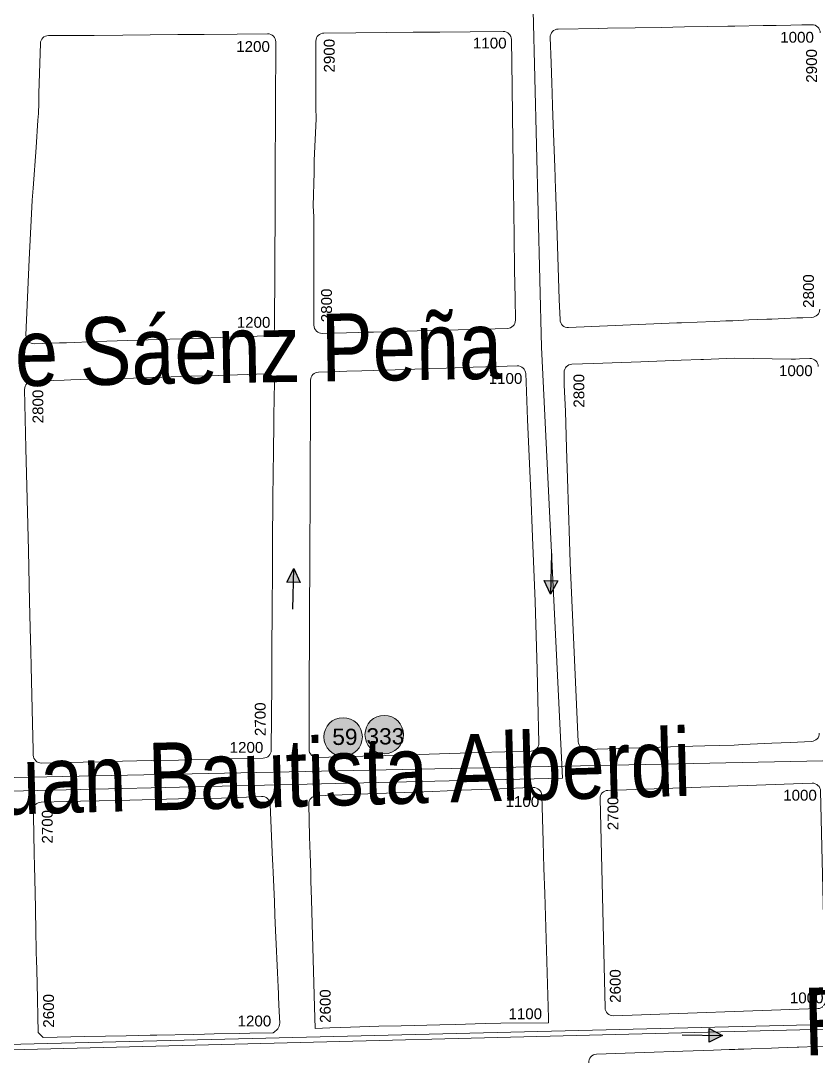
# Model space of a CAD drawing. Header units: millimetres. Extents: x 11558 to 23675, y 49449 to 61482.
# Drawn here: x 20030.9 to 20324.8, y 56637.5 to 57020 of the extents above; entities that cross this region are included whole.
import ezdxf

# ---------------------------------------------------------------- set-up
doc = ezdxf.new("R2010")
doc.units = ezdxf.units.MM
for name, color, linetype in [('0. plano base - nombres calles', 22, 'Continuous'), ('0. Plano Base - PLANO', 254, 'Continuous'), ('0. Plano base - sentido calles', 253, 'Continuous'), ('7. puesta en valor CC la lucila', 212, 'Continuous'), ('numeración', 7, 'Continuous')]:
    doc.layers.add(name, color=color, linetype=linetype)
for name, color, linetype, true_color in [('Linea 59 Por la Lucila IDA', 7, 'Continuous', 0x007038), ('Linea 59 Por la Lucila VUELTA', 7, 'Continuous', 0xffc20a), ('Linea 707 - ex333', 7, 'Continuous', 0xad002b), ('Linea 707 - ex333 -', 7, 'Continuous', 0x616161)]:
    doc.layers.add(name, color=color, linetype=linetype, true_color=true_color)
doc.layers.get('7. puesta en valor CC la lucila').off()
doc.styles.get("Standard").update_dxf_attribs({"font": 'arial.ttf'})

# ---------------------------------------------------------------- blocks, each defined once
blk = doc.blocks.new('MANZANAS')
at = {"layer": '0. Plano Base - PLANO', "color": 0, "linetype": 'Continuous', "lineweight": 5}
for points in [[(5638956.22, 6181024.75, -0.401505), (5638955.05, 6181020.77), (5638952.11, 6181019.09), (5638950.16, 6181017.97), (5638946.26, 6181015.73), (5638942.24, 6181013.42), (5638940.54, 6181012.45), (5638934.85, 6181009.18), (5638929.64, 6181006.19), (5638927.42, 6181004.92), (5638923.68, 6181002.77), (5638918.28, 6180999.67), (5638913.24, 6180996.78), (5638911.98, 6180996.06), (5638911.75, 6180995.93), (5638894.47, 6180986.01), (5638891.94, 6180984.55), (5638876.98, 6180975.97, -0.416313), (5638872.88, 6180977.1), (5638869.18, 6180983.65), (5638857.5, 6181004.34), (5638848.77, 6181019.8), (5638847.49, 6181022.08), (5638846.96, 6181023.02), (5638845.19, 6181026.15), (5638837.45, 6181039.87), (5638834.03, 6181045.92), (5638831.71, 6181050.03), (5638829.93, 6181053.2), (5638826.22, 6181059.77), (5638821.61, 6181067.93, -0.419285), (5638822.8, 6181072.04), (5638835.87, 6181079.12), (5638838.78, 6181080.7), (5638847.83, 6181085.6), (5638856.27, 6181090.18), (5638863.87, 6181094.29), (5638871.28, 6181098.31), (5638877.85, 6181101.87), (5638880.17, 6181103.13), (5638889.33, 6181108.09), (5638893.61, 6181110.41), (5638898.34, 6181112.97), (5638901.9, 6181114.9), (5638905.21, 6181116.69, -0.419834), (5638909.31, 6181115.43)], [(5639028.3, 6180885.72, -0.404096), (5639027.16, 6180881.71), (5639020.39, 6180877.78), (5639014.43, 6180874.32), (5639012.23, 6180873.04), (5639005.19, 6180868.96), (5639002.4, 6180867.34), (5638992.95, 6180862.07), (5638985.16, 6180857.72), (5638954.81, 6180840.78, -0.40989), (5638950.75, 6180841.9), (5638917.64, 6180899.21), (5638913.64, 6180906.14), (5638902.37, 6180926.37), (5638896.93, 6180936.13), (5638890.24, 6180948.02), (5638887.84, 6180952.21), (5638885.45, 6180956.36), (5638883.2, 6180960.52, -0.408602), (5638884.36, 6180964.56), (5638891.17, 6180968.41), (5638906.49, 6180977.09), (5638919.51, 6180984.46), (5638925.85, 6180988.06), (5638926.43, 6180988.38), (5638926.59, 6180988.47), (5638926.71, 6180988.54), (5638936.53, 6180994.1), (5638955.4, 6181003.56), (5638956.76, 6181004.25), (5638958.07, 6181005.01), (5638961.37, 6181006.92, -0.424343), (5638965.52, 6181005.75)], [(5639008.84, 6180738.38, -0.423455), (5639009.93, 6180742.55), (5639025.43, 6180751.29), (5639037.69, 6180758.21), (5639047.64, 6180763.83), (5639050.01, 6180765.17), (5639052.62, 6180766.64), (5639054.45, 6180767.68), (5639055.53, 6180768.29), (5639056.59, 6180768.89), (5639057.31, 6180769.29), (5639059.76, 6180770.67), (5639066.27, 6180774.35), (5639068.51, 6180775.61), (5639074.54, 6180779.02), (5639075.09, 6180779.33), (5639080.49, 6180782.38), (5639082.87, 6180783.73)]]:
    blk.add_lwpolyline(points, format="xyb", dxfattribs=at)
for points in [[(5638793.18, 6180933.37), (5638778.59, 6180961.37), (5638774.66, 6180968.9), (5638772.64, 6180972.38), (5638772.62, 6180972.43), (5638767.23, 6180983.44), (5638767.22, 6180983.47), (5638765.79, 6180986.28), (5638765.22, 6180987.38), (5638758.72, 6181001.35), (5638756.74, 6181005.14), (5638753.71, 6181010.96), (5638745.43, 6181026.85, -0.412071), (5638746.69, 6181030.88), (5638757.06, 6181036.38), (5638767.15, 6181041.74), (5638775.79, 6181046.32), (5638784.49, 6181050.93), (5638794.42, 6181056.2), (5638805.19, 6181061.91, -0.412582), (5638809.24, 6181060.68), (5638817.5, 6181045.31), (5638822.62, 6181035.79), (5638831.37, 6181019.5), (5638832.11, 6181018.12), (5638835.39, 6181012.01), (5638843.59, 6180996.77), (5638849.52, 6180985.73), (5638854.45, 6180976.56), (5638858.34, 6180969.32, -0.410545), (5638857.15, 6180965.28), (5638837.27, 6180954.27), (5638827.92, 6180949.09), (5638818.26, 6180943.74), (5638813.83, 6180941.29), (5638812.17, 6180940.37), (5638809.04, 6180938.64), (5638797.29, 6180932.13, -0.421659)], [(5638656.82, 6180983.1), (5638671.75, 6180990.97), (5638681.08, 6180995.89), (5638690.04, 6181000.66), (5638699.07, 6181005.47), (5638707.64, 6181010.03), (5638718.41, 6181015.76), (5638728.32, 6181021.03, -0.418407), (5638732.39, 6181019.75), (5638743.41, 6180998.33), (5638744.87, 6180995.47), (5638747.85, 6180989.68), (5638750.81, 6180983.92), (5638752.57, 6180980.49), (5638754.59, 6180976.58), (5638757.2, 6180971.49), (5638758.43, 6180969.1), (5638759.95, 6180966.14), (5638770.6, 6180945.42), (5638780.67, 6180925.84, -0.40298), (5638779.47, 6180921.85), (5638755.52, 6180908.35), (5638744.76, 6180902.29), (5638734.55, 6180896.53), (5638724.75, 6180891.01), (5638715.04, 6180885.54), (5638712.76, 6180884.25), (5638704.68, 6180879.7, -0.437337), (5638700.49, 6180881.05), (5638688.67, 6180906.48), (5638681.54, 6180921.82), (5638679.55, 6180926.43), (5638677.78, 6180930.52), (5638671.81, 6180944.29), (5638667.78, 6180953.61), (5638666.79, 6180955.88), (5638665.12, 6180959.34), (5638663.53, 6180962.62), (5638663.51, 6180962.66), (5638655.52, 6180979.14, -0.40435)], [(5638802.65, 6180918.77), (5638809.33, 6180922.52), (5638811.81, 6180923.91), (5638816.64, 6180926.62), (5638823.88, 6180930.68), (5638827.39, 6180932.65), (5638833.74, 6180936.2), (5638836.8, 6180937.92), (5638838.4, 6180938.82), (5638843.76, 6180941.82), (5638852.5, 6180946.72), (5638860.71, 6180951.33), (5638863.45, 6180952.86), (5638866.74, 6180954.71, -0.41123), (5638870.81, 6180953.58), (5638872.39, 6180950.84), (5638879.26, 6180938.86), (5638892.81, 6180915.27), (5638900.92, 6180901.14), (5638912.77, 6180880.51), (5638924.97, 6180858.46), (5638930.28, 6180848.86), (5638938.03, 6180834.86, -0.413152), (5638936.86, 6180830.79), (5638919.87, 6180821.3), (5638913.99, 6180818.02), (5638904.02, 6180812.46), (5638900.8, 6180810.66), (5638867.9, 6180792.3, -0.424177), (5638863.77, 6180793.55), (5638852.5, 6180815.45), (5638851.04, 6180818.28), (5638846.48, 6180827.15), (5638842.5, 6180834.89), (5638838.73, 6180842.21), (5638834.08, 6180851.25), (5638828.84, 6180861.44), (5638822.52, 6180873.74), (5638813.14, 6180892.02), (5638810.2, 6180897.75), (5638809.06, 6180899.96), (5638807.05, 6180903.87), (5638803.28, 6180911.23), (5638801.45, 6180914.79, -0.403465)], [(5638710.41, 6180867.14), (5638720.61, 6180872.84), (5638722.81, 6180874.07), (5638725.93, 6180875.81), (5638734.53, 6180880.62), (5638742.96, 6180885.33), (5638752.11, 6180890.44), (5638761.12, 6180895.48), (5638767.45, 6180899.01), (5638770.42, 6180900.68), (5638785.78, 6180909.26, -0.427193), (5638789.92, 6180907.98), (5638795.42, 6180897.03), (5638796.95, 6180894), (5638801.3, 6180885.33), (5638809.04, 6180869.92), (5638816.9, 6180854.51), (5638821.2, 6180846.12), (5638827.83, 6180833.19), (5638834.81, 6180819.54), (5638835.21, 6180818.76), (5638835.75, 6180817.69), (5638836.2, 6180816.83), (5638837.07, 6180815.12), (5638837.56, 6180814.16), (5638838.26, 6180812.79), (5638838.7, 6180811.93), (5638839.23, 6180810.89), (5638839.63, 6180810.12), (5638840.25, 6180808.9), (5638851.53, 6180786.84, -0.406013), (5638850.3, 6180782.85), (5638839.55, 6180776.96), (5638834.66, 6180774.28), (5638832.98, 6180773.36), (5638826.02, 6180769.55), (5638822.85, 6180767.82), (5638813.97, 6180762.96), (5638804.7, 6180757.88), (5638802.78, 6180756.83), (5638786.48, 6180747.9), (5638778.41, 6180743.49, -0.413676), (5638774.34, 6180744.68), (5638773.43, 6180746.34), (5638768.74, 6180754.88), (5638758.6, 6180773.32), (5638755.84, 6180778.33), (5638751.69, 6180785.87), (5638747, 6180794.42), (5638737.94, 6180810.88), (5638728.79, 6180827.53), (5638719.68, 6180844.1), (5638709.25, 6180863.08, -0.412205)], [(5638968.72, 6180830.97), (5639034.46, 6180868.1, -0.417381), (5639038.57, 6180866.93), (5639075.83, 6180799.24, -0.411053), (5639074.68, 6180795.18), (5639008.94, 6180758.05, -0.417381), (5639004.83, 6180759.22), (5638967.56, 6180826.91, -0.411053)], [(5638874.14, 6180779.58), (5638890.66, 6180788.97), (5638905.48, 6180797.41), (5638908.6, 6180799.18), (5638911.52, 6180800.84), (5638920.78, 6180806.11), (5638930.5, 6180811.65), (5638935.57, 6180814.53), (5638940.45, 6180817.3), (5638943.79, 6180819.2, -0.416446), (5638947.9, 6180818.06), (5638956.21, 6180803.18), (5638961.01, 6180794.58), (5638965.58, 6180786.4), (5638988.02, 6180746.24), (5638988.89, 6180744.67), (5638973.32, 6180736.45), (5638968.27, 6180733.63), (5638958.7, 6180728.31), (5638953.63, 6180725.48), (5638941.04, 6180718.59), (5638933.79, 6180714.63), (5638924.65, 6180709.47), (5638918.01, 6180705.72), (5638913.31, 6180703.07), (5638909.45, 6180710.02), (5638890.23, 6180744.65), (5638886.8, 6180750.79), (5638885.37, 6180753.36), (5638883.61, 6180756.51), (5638883.56, 6180756.61), (5638881.97, 6180759.45), (5638880.51, 6180762.07), (5638878.82, 6180765.09), (5638873, 6180775.51, -0.411854)], [(5638860.38, 6180768.95), (5638869.3, 6180753.42), (5638870.55, 6180751.26), (5638871.64, 6180749.37), (5638872.97, 6180747.05), (5638878.36, 6180737.7), (5638880.83, 6180733.42), (5638883.67, 6180728.5), (5638886.19, 6180724.13), (5638890.18, 6180717.21), (5638891.46, 6180714.99), (5638894.16, 6180710.31), (5638894.28, 6180710.1), (5638894.39, 6180709.9), (5638895.08, 6180708.71), (5638896, 6180707.12), (5638898.64, 6180702.54), (5638900.78, 6180698.82), (5638900.99, 6180698.29), (5638901.12, 6180697.75), (5638901.16, 6180696.62), (5638901.06, 6180696.07), (5638900.64, 6180695.02), (5638900.33, 6180694.57), (5638892.73, 6180690.42), (5638889.51, 6180688.66), (5638881.13, 6180684.08), (5638878, 6180682.37), (5638874.37, 6180680.39), (5638862.52, 6180673.91), (5638860.38, 6180672.74), (5638852.6, 6180668.49), (5638839.17, 6180661.16), (5638825.66, 6180653.77), (5638823.2, 6180654.6), (5638814.47, 6180670.53), (5638812.26, 6180674.57), (5638811.32, 6180676.29), (5638811.17, 6180676.57), (5638805.47, 6180686.97), (5638801.15, 6180694.86), (5638795.86, 6180704.52), (5638793.82, 6180708.25), (5638791.35, 6180712.77), (5638784.82, 6180724.68), (5638783.8, 6180726.55, -0.41388), (5638784.99, 6180730.62), (5638793.24, 6180735.15), (5638797.68, 6180737.59), (5638809.84, 6180744.26), (5638829.43, 6180755.02), (5638843.39, 6180762.68), (5638846.39, 6180764.33), (5638848.98, 6180765.75), (5638856.26, 6180770.04, -0.417747)]]:
    blk.add_lwpolyline(points, format="xyb", close=True, dxfattribs=at)
blk = doc.blocks.new('59')
at = {"layer": 'Linea 59 Por la Lucila VUELTA', "lineweight": 211, "true_color": 0xededed}
h = blk.add_hatch(color=7, dxfattribs=at)
h.dxf.hatch_style = 1
edge = h.paths.add_edge_path()
edge.add_arc((0, 0), 7.11, 0, 360)
at = {"layer": 'Linea 59 Por la Lucila VUELTA', "lineweight": 9}
blk.add_circle((0, 0), 7.11, dxfattribs=at)
at = {"layer": 'Linea 59 Por la Lucila VUELTA', "lineweight": 15, "insert": (-3.99, 3.04), "char_height": 6, "attachment_point": 1}
blk.add_mtext_dynamic_manual_height_columns('59', width=16.4579, gutter_width=12.5, heights=[0], dxfattribs=at)
blk = doc.blocks.new('707 ida')
at = {"layer": 'Linea 707 - ex333', "lineweight": 211, "true_color": 0xededed}
h = blk.add_hatch(color=7, dxfattribs=at)
h.dxf.hatch_style = 1
edge = h.paths.add_edge_path()
edge.add_arc((-10.26, 6.45), 7.11, 0, 360)
at = {"layer": 'Linea 707 - ex333', "lineweight": 9}
blk.add_circle((-10.26, 6.45), 7.11, dxfattribs=at)
at = {"layer": 'Linea 707 - ex333', "lineweight": 211, "insert": (-16.82, 8.81), "char_height": 6, "attachment_point": 1}
blk.add_mtext_dynamic_manual_height_columns('333', width=27.2677, gutter_width=12.5, heights=[0], dxfattribs=at)

msp = doc.modelspace()

# ---------------------------------------------------------------- hatches: boundary and pattern name
at = {"layer": '0. Plano base - sentido calles', "linetype": 'Continuous', "lineweight": 25, "ltscale": 2, "true_color": 0x1a1a1a}
h = msp.add_hatch(color=250, dxfattribs=at)
h.dxf.hatch_style = 1
h.paths.add_polyline_path([(20131.8, 56817.61), (20129.18, 56812.67), (20131.68, 56812.61)])
h.paths.add_polyline_path([(20131.8, 56817.61), (20131.68, 56812.61), (20134.18, 56812.55)])
h = msp.add_hatch(color=250, dxfattribs=at)
h.dxf.hatch_style = 1
h.paths.add_polyline_path([(20226.67, 56808.16), (20229.29, 56813.09), (20226.79, 56813.16)])
h.paths.add_polyline_path([(20226.67, 56808.16), (20226.79, 56813.16), (20224.29, 56813.22)])
h = msp.add_hatch(color=250, dxfattribs=at)
h.dxf.hatch_style = 1
h.paths.add_polyline_path([(20290.2, 56645.18), (20285.23, 56647.74), (20285.2, 56645.24)])
h.paths.add_polyline_path([(20290.2, 56645.18), (20285.2, 56645.24), (20285.17, 56642.74)])

# ---------------------------------------------------------------- linework, layer by layer
at = {"layer": '0. Plano base - sentido calles', "color": 250, "linetype": 'Continuous', "lineweight": 25, "ltscale": 2, "true_color": 0x1a1a1a}
for points in [[(20227.04, 56823.15), (20226.67, 56808.16), (20224.29, 56813.22), (20229.29, 56813.09), (20226.67, 56808.16)], [(20131.43, 56802.61), (20131.8, 56817.61), (20134.18, 56812.55), (20129.18, 56812.67), (20131.8, 56817.61)], [(20275.2, 56645.37), (20290.2, 56645.18), (20285.17, 56642.74), (20285.23, 56647.74), (20290.2, 56645.18)]]:
    msp.add_lwpolyline(points, dxfattribs=at)
at = {"layer": 'Linea 59 Por la Lucila IDA', "lineweight": 15}
msp.add_lwpolyline([(19776.52, 56030.53), (19780.19, 56099.87), (19796.56, 56250.46), (19815.07, 56407.3), (19815.57, 56423.13), (19820.49, 56516.08), (19820.68, 56531.7), (19823.62, 56627.85), (19824.6, 56636.96), (20332.6, 56649.31)], dxfattribs=at)
at = {"layer": 'Linea 59 Por la Lucila VUELTA', "lineweight": 15}
msp.add_lwpolyline([(17930.16, 57866.01), (19929.8, 57886.58), (19967.91, 58274.68), (20597.23, 58279.1), (20603.53, 58147.8), (20609.43, 57896.34), (20618.63, 57524.19), (20630.86, 57029.05), (20220.16, 57023.82), (20223.32, 56899.38), (20231.01, 56740.17), (19811.8, 56730.35)], dxfattribs=at)
at = {"layer": 'Linea 707 - ex333', "lineweight": 15}
msp.add_lwpolyline([(20768.2, 56458.06), (20544.4, 56451.06), (20537.99, 56656.66), (20335.37, 56650.07), (20336.38, 56746.84), (19806.95, 56735.94), (19806.79, 56730.33), (19805.14, 56673.31), (19798.92, 56520.24), (19790.34, 56420.96), (19746.53, 56093.63), (19023.06, 56065.25), (17603.5, 56004.23), (17584.54, 56331.61), (17574.29, 56500.95), (17549.93, 56664.61), (17480.73, 56999.38), (17364.89, 56998.04), (17439.93, 56623.18), (16698.16, 56586.31), (16737.02, 56278.82), (15906.22, 56238.18)], dxfattribs=at)
at = {"layer": 'Linea 707 - ex333 -', "lineweight": 15}
msp.add_lwpolyline([(16284.29, 56100.61), (16770.05, 56119.2), (16760.03, 56280.13), (16997.87, 56292.34), (17450.19, 56314.17), (17463.24, 56326.71), (17579.43, 56333.65), (17590.18, 56323.96), (18660.8, 56389.35), (19818.33, 56415.39), (19818.57, 56423.01), (19823.49, 56515.98), (19823.68, 56531.64), (19826.62, 56627.64), (19827.39, 56634.83), (20644.2, 56655.52), (20646.56, 56583.71), (20756.8, 56585.61), (20728.72, 56449.14), (20749.52, 56449.55)], dxfattribs=at)

# ---------------------------------------------------------------- block references
at = {"layer": '0. Plano Base - PLANO', "color": 28, "lineweight": 5, "true_color": 0x0d0d0d, "rotation": 332.5463477508169}
msp.add_blockref('MANZANAS', (-7833237.48, -2828296.13), dxfattribs=at)
at = {"layer": '7. puesta en valor CC la lucila', "color": 250, "lineweight": 30, "rotation": 332.5463477508169}
msp.add_blockref('MANZANAS', (-7833237.48, -2828296.13), dxfattribs=at)
at = {"layer": 'Linea 59 Por la Lucila VUELTA', "lineweight": 15}
msp.add_blockref('59', (20150, 56755.44), dxfattribs=at)
at = {"layer": 'Linea 707 - ex333', "lineweight": 15}
msp.add_blockref('707 ida', (20175.45, 56749.86), dxfattribs=at)

# ---------------------------------------------------------------- texts
at = {"layer": '0. plano base - nombres calles', "color": 250, "lineweight": 15, "true_color": 0x1a1a1a, "char_height": 25, "attachment_point": 1}
for s, insert, rotation in [('{\\fArial Narrow|b0|i0|c0|p34;Pdte. Roque Sáenz Peña}', (19885.32, 56907.77), 0.8885), ('{\\fArial Narrow|b0|i0|c0|p34;Juan Bautista Alberdi}', (20007.51, 56751.27), 1.5717), ('{\\fArial Narrow|b0|i0|c0|p34;Ricardo Gutierrez}', (20319.73, 56662.72), 1.551)]:
    msp.add_mtext_dynamic_manual_height_columns(s, width=329.255, gutter_width=12.5, heights=[0], dxfattribs=dict(at, insert=insert, rotation=rotation))
at = {"layer": 'numeración', "color": 251, "true_color": 0x606162, "char_height": 4, "attachment_point": 1}
for s, insert in [('1100', (20197.96, 57013.75)), ('1000', (20311.48, 57015.9)), ('1200', (20110.53, 57012.48)), ('1200', (20110.71, 56910.59)), ('1000', (20311.02, 56892.73)), ('1100', (20203.78, 56889.86)), ('1200', (20108.1, 56753.58)), ('1000', (20312.56, 56735.91)), ('1100', (20210.02, 56733.6)), ('1000', (20315.02, 56661.06)), ('1100', (20211.07, 56655.17)), ('1200', (20111.03, 56652.51))]:
    msp.add_mtext_dynamic_manual_height_columns(s, width=16.0314, gutter_width=12.5, heights=[0], dxfattribs=dict(at, insert=insert))
at = {"layer": 'numeración', "color": 251, "true_color": 0x606162, "char_height": 4, "attachment_point": 1, "rotation": 90.143}
for s, insert in [('2900', (20142.91, 57000.87)), ('2900', (20321.06, 56997.1)), ('2800', (20319.93, 56913.92)), ('2800', (20141.9, 56908.63)), ('2800', (20235.12, 56877.08)), ('2800', (20035.29, 56871.28)), ('2700', (20117.41, 56755.76)), ('2700', (20247.7, 56720.96)), ('2700', (20038.75, 56716.04)), ('2600', (20248.55, 56657.2)), ('2600', (20141.43, 56649.79)), ('2600', (20039.23, 56648.03))]:
    msp.add_mtext_dynamic_manual_height_columns(s, width=16.0314, gutter_width=12.5, heights=[0], dxfattribs=dict(at, insert=insert))

doc.saveas('drawing.dxf')
